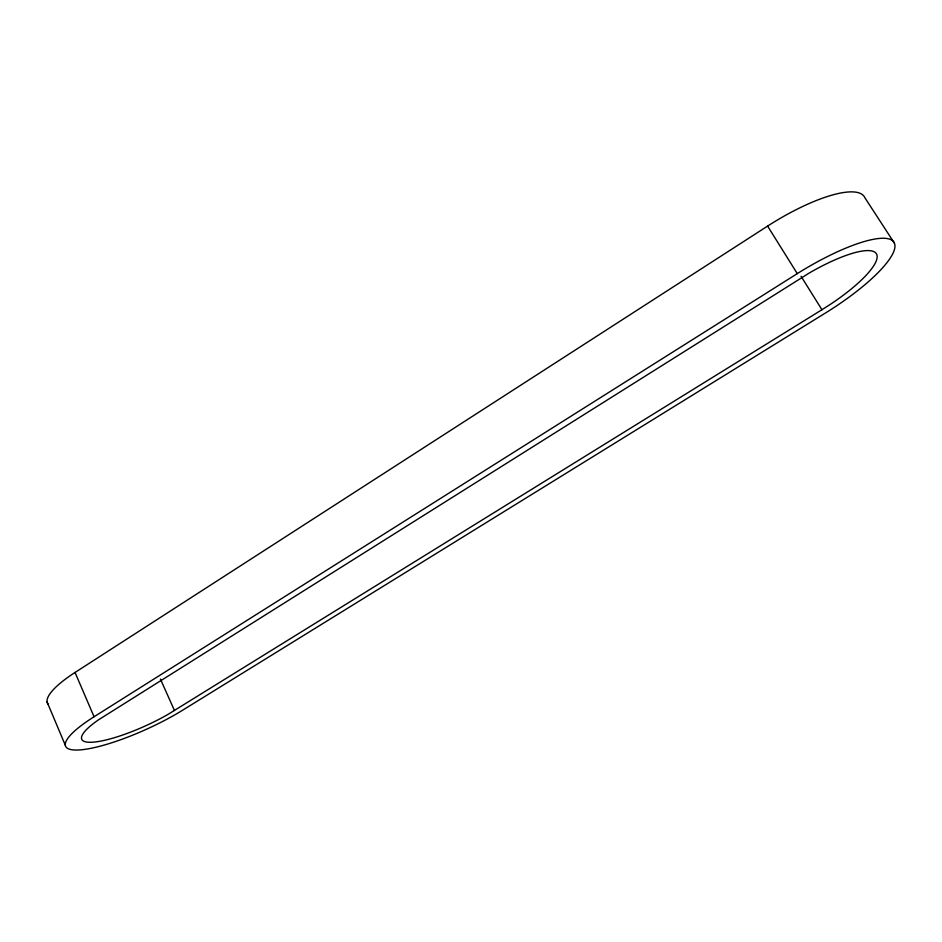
<?xml version="1.0" encoding="UTF-8"?>
<svg xmlns="http://www.w3.org/2000/svg" width="942" height="942" viewBox="0 0 942 942"><rect width="100%" height="100%" fill="white"/><g stroke="black" fill="none" stroke-linecap="round" stroke-linejoin="round"><path stroke-width="1.41" d="M48.195 704.404A80.188 19.947 -24 0 1 75.042 672.458L767.6 226.092A94.647 26.906 -32.3 0 1 864.897 197.773L894.394 243.142M821.954 309.73L830.408 304.313A75.207 19.005 -31.7 0 0 876.272 253.575A75.207 19.005 -31.7 0 0 809.355 272.956L98.392 719.9A63.644 14.048 -24.4 0 0 93.234 742.155A63.644 14.048 -24.4 0 0 167.864 714.483L821.954 309.73L801.065 276.3M94.059 716.756L797.285 273.627A95.589 24.162 -31.7 0 1 893.722 241.929A95.589 24.162 -31.7 0 1 825.168 313.191L182.701 710.162A80.871 17.863 -24.4 0 1 79.976 749.903A80.871 17.863 -24.4 0 1 94.059 716.756L75.042 672.458M767.6 226.092L797.285 273.627M160.458 679.123L174.47 710.551M47.1 702.002L65.281 745.169"/></g></svg>
